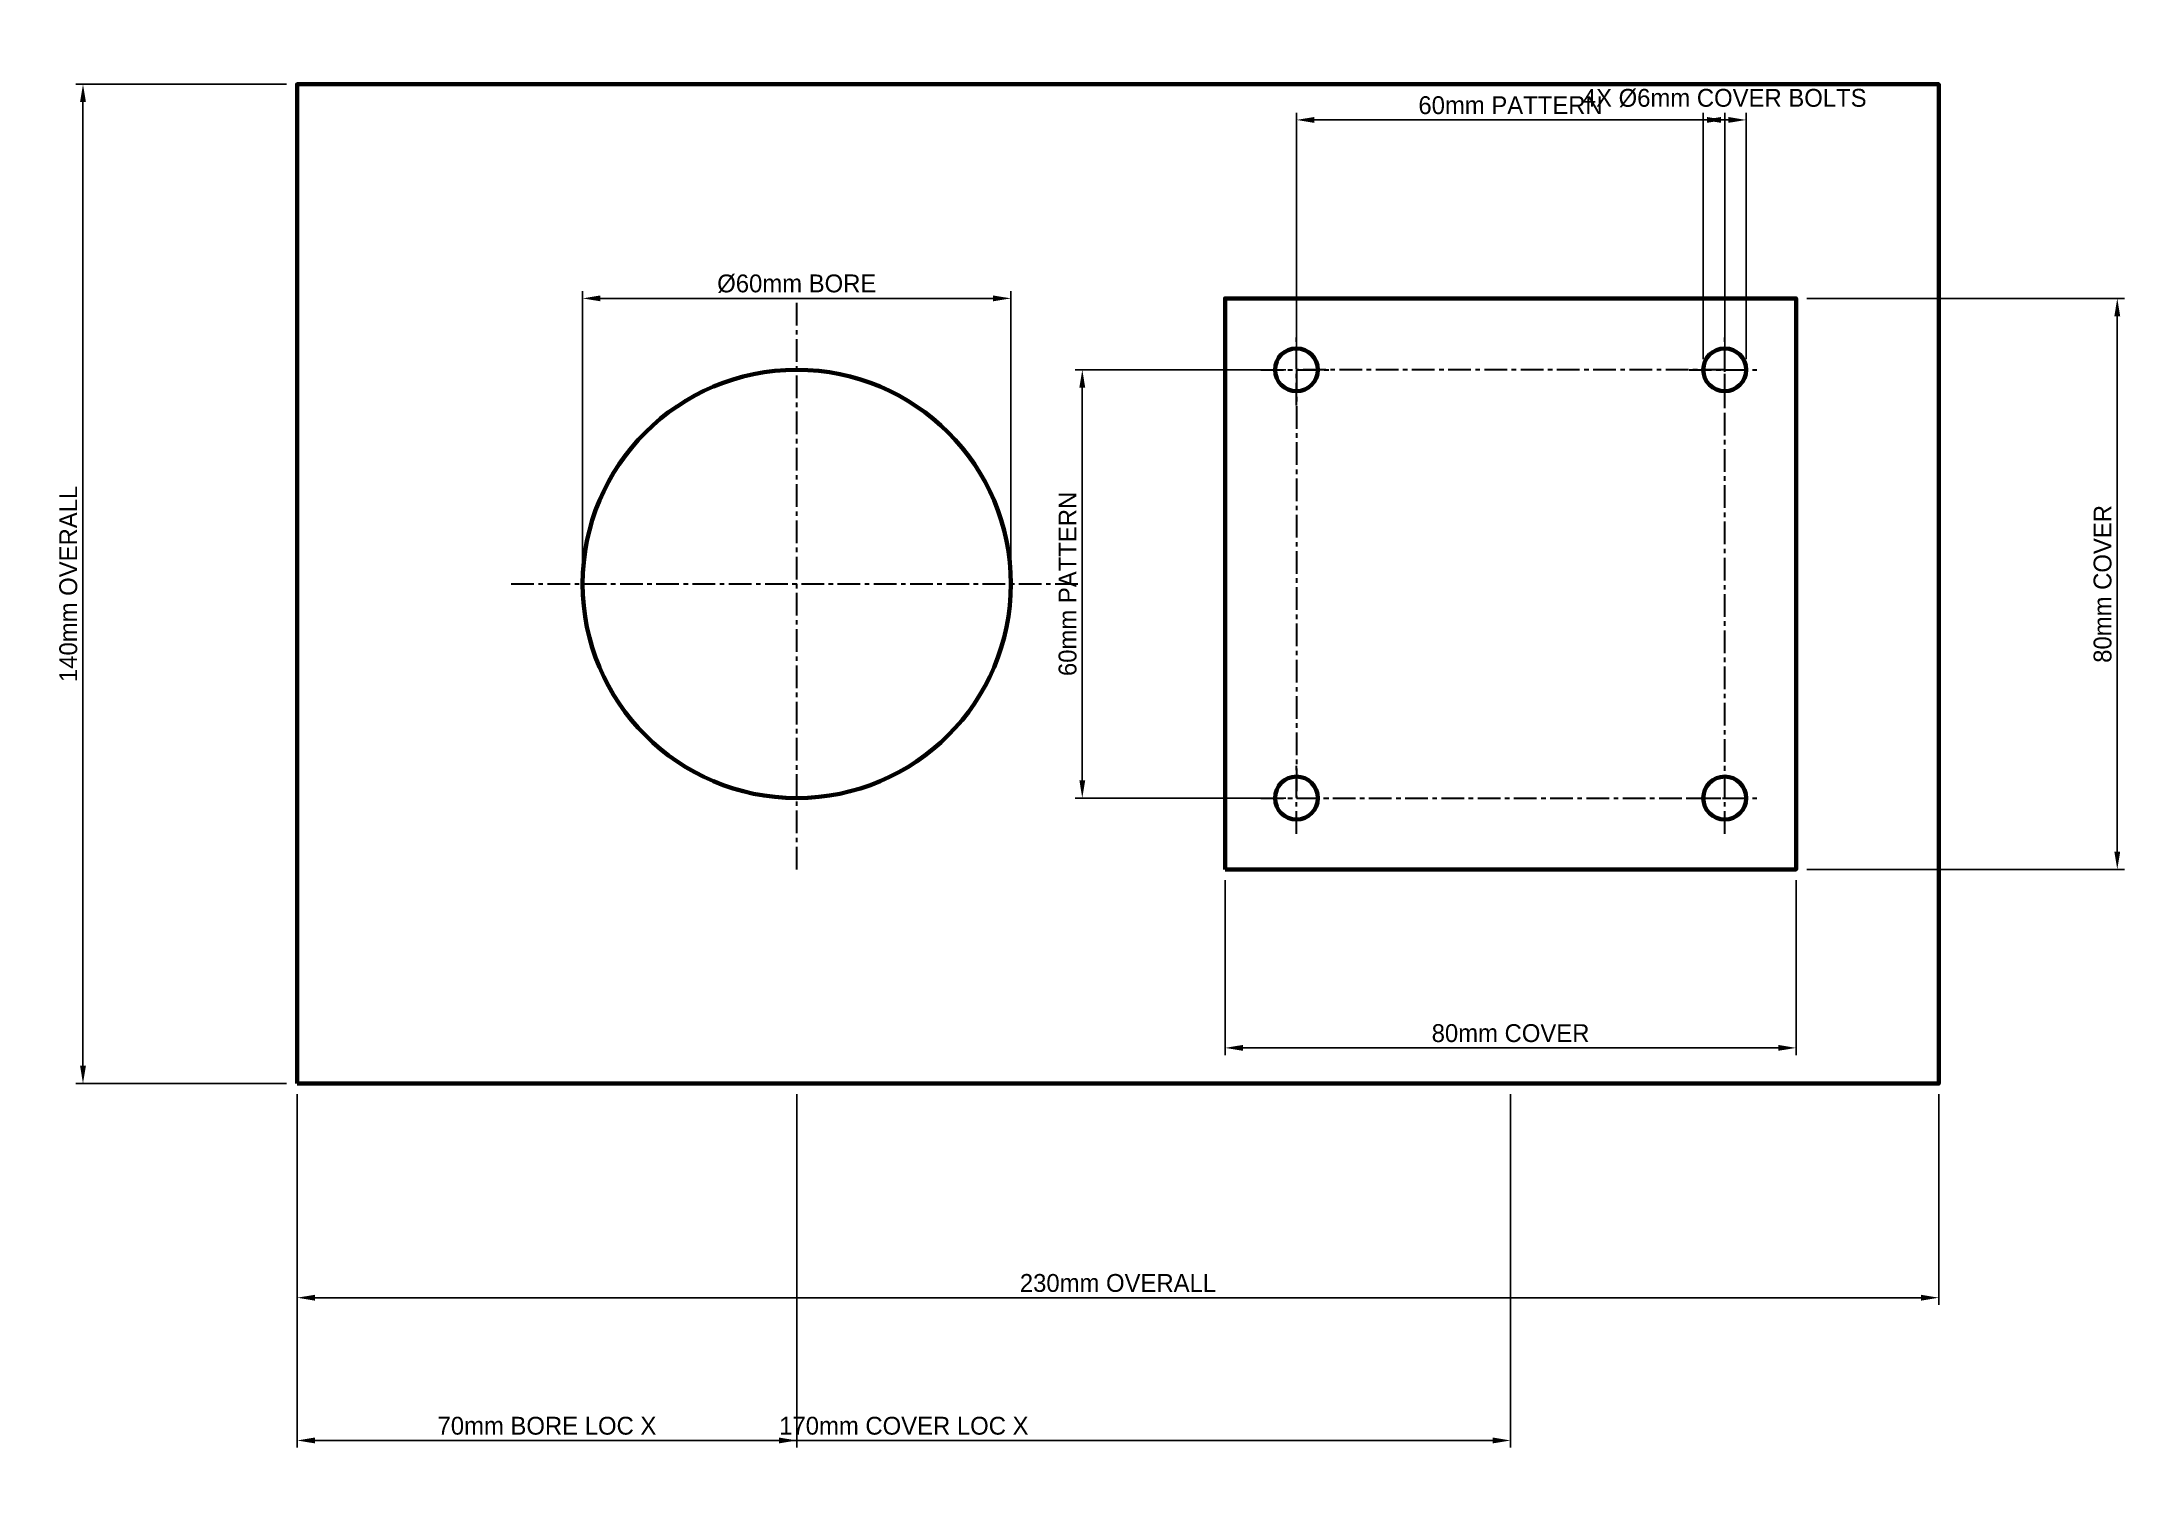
# Model space of a CAD drawing. Header units: metres. Extents: x -26 to 267, y -46 to 156.
import ezdxf

# ---------------------------------------------------------------- set-up
doc = ezdxf.new("R2010")
doc.units = ezdxf.units.M
doc.linetypes.add('CENTER', pattern=[5.08, 3.175, -0.635, 0.635, -0.635])
for name, color, linetype, lineweight in [('CENTERLINES', 7, 'CENTER', 30), ('DIMENSIONS', 7, 'Continuous', 30), ('GEOMETRY', 7, 'Continuous', 60)]:
    doc.layers.add(name, color=color, linetype=linetype, lineweight=lineweight)
doc.dimstyles.new('ENGINEERING_STYLE', dxfattribs={"dimtxt": 2.5, "dimasz": 2.5, "dimexe": 1, "dimexo": 1.5, "dimgap": 0.8, "dimtad": 1, "dimcen": 2.5, "dimazin": 3, "dimtfac": 1, "dimtmove": 0, "dimatfit": 3})

msp = doc.modelspace()

# ---------------------------------------------------------------- linework, layer by layer
at = {"layer": 'CENTERLINES'}
for p, q in [((80, 40), (80, 120)), ((150, 105), (150, 115)), ((210, 105), (210, 115)), ((145, 110), (155, 110)), ((205, 110), (215, 110)), ((40, 80), (120, 80)), ((150, 45), (150, 55)), ((210, 45), (210, 55)), ((145, 50), (155, 50)), ((205, 50), (215, 50))]:
    msp.add_line(p, q, dxfattribs=at)
msp.add_lwpolyline([(150, 50), (210, 50), (210, 110), (150, 110)], close=True, dxfattribs=at)
at = {"layer": 'GEOMETRY'}
for points in [[(10, 10), (240, 10), (240, 150), (10, 150)], [(140, 40), (220, 40), (220, 120), (140, 120)]]:
    msp.add_lwpolyline(points, close=True, dxfattribs=at)
for centre, radius in [((150, 110), 3), ((210, 110), 3), ((80, 80), 30), ((150, 50), 3), ((210, 50), 3)]:
    msp.add_circle(centre, radius, dxfattribs=at)

# ---------------------------------------------------------------- dimensions: what is measured, and where the dimension line sits
at = {"layer": 'DIMENSIONS'}
for base, p1, p2, text in [((207, 145), (207, 110), (213, 110), '4X %%C6mm COVER BOLTS'), ((150, 145), (150, 110), (210, 110), '60mm PATTERN'), ((50, 120), (50, 80), (110, 80), '%%C60mm BORE'), ((140, 15), (140, 40), (220, 40), '80mm COVER'), ((10, -20), (10, 10), (240, 10), '230mm OVERALL'), ((10, -40), (10, 10), (80, 10), '70mm BORE LOC X'), ((10, -40), (10, 10), (180, 10), '170mm COVER LOC X')]:
    msp.add_linear_dim(base=base, p1=p1, p2=p2, text=text, dimstyle='ENGINEERING_STYLE', dxfattribs=at).render()
for base, p1, p2, text in [((-20, 10), (10, 10), (10, 150), '140mm OVERALL'), ((265, 40), (220, 40), (220, 120), '80mm COVER'), ((120, 50), (150, 50), (150, 110), '60mm PATTERN')]:
    msp.add_linear_dim(base=base, p1=p1, p2=p2, angle=90, text=text, dimstyle='ENGINEERING_STYLE', dxfattribs=at).render()

doc.saveas('drawing.dxf')
